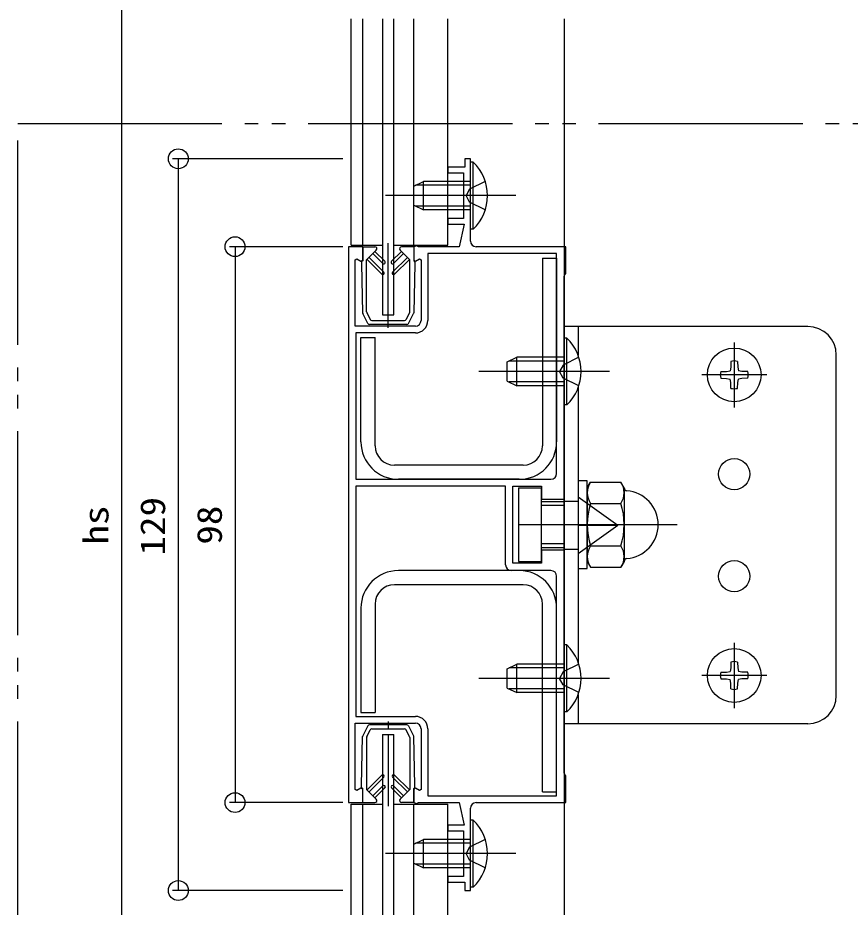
# Model space of a CAD drawing. Units: millimetres, scale not verified. Extents: x -693 to 693, y -1119 to 1122.
# Drawn here: x 70.3 to 217, y 408.5 to 565.3 of the extents above; entities that cross this region are included whole.
import ezdxf
from ezdxf.enums import TextEntityAlignment as Align

# ---------------------------------------------------------------- set-up
doc = ezdxf.new("R2010")
doc.units = ezdxf.units.MM
doc.header["$LTSCALE"] = 4
for name, pattern in [('CHAIN2', [12, 9, -1, 1, -1]), ('DASHED3', [4, 3, -1]), ('DOUBLE_CHAIN2', [12.8, 9, -1, 0.6, -0.6, 0.6, -1])]:
    doc.linetypes.add(name, pattern=pattern)
for name, color, linetype in [('0-2_YKK_12', 2, 'Continuous'), ('0-3_YKK_13', 4, 'Continuous'), ('0-4_YKK_D', 6, 'Continuous'), ('0-6_YKK_11', 7, 'Continuous')]:
    doc.layers.add(name, color=color, linetype=linetype)
doc.styles.add('ＭＳ ゴシック', font='')
doc.styles.get('ＭＳ ゴシック').set_extended_font_data('MS Gothic')

msp = doc.modelspace()

# ---------------------------------------------------------------- linework, layer by layer
at = {"layer": '0-2_YKK_12'}
for p, q in [((129.094, 525.218), (129.094, 565.075)), ((131.094, 525.218), (131.094, 565.075)), ((140.094, 525.218), (140.094, 565.075)), ((146.094, 525.218), (146.094, 565.075)), ((166.594, 565.075), (166.594, 386.762)), ((129.094, 525.218), (134.594, 525.218)), ((136.594, 525.218), (146.094, 525.218)), ((129.094, 426.618), (134.594, 426.618)), ((129.094, 386.762), (129.094, 426.618)), ((131.094, 386.762), (131.094, 426.618)), ((136.594, 426.618), (146.094, 426.618)), ((140.094, 386.762), (140.094, 426.618)), ((146.094, 386.762), (146.094, 426.618))]:
    msp.add_line(p, q, dxfattribs=at)
at = {"layer": '0-2_YKK_12', "linetype": 'DOUBLE_CHAIN2'}
msp.add_lwpolyline([(70.294, 546.623), (542.71, 546.623), (542.71, 405.214), (70.294, 405.214)], close=True, dxfattribs=at)
at = {"layer": '0-3_YKK_13'}
for p, q in [((134.594, 565.075), (134.594, 512.918)), ((136.594, 512.918), (136.594, 565.075)), ((150.094, 528.018), (150.094, 539.818)), ((150.603, 528.018), (150.094, 528.018)), ((131.094, 524.918), (131.094, 522.418)), ((131.094, 524.918), (133.244, 524.918)), ((131.794, 522.623), (133.492, 524.321)), ((134.668, 521.988), (132.913, 523.742)), ((133.267, 524.096), (135.021, 522.342)), ((137.922, 524.096), (136.168, 522.342)), ((136.521, 521.988), (138.276, 523.742)), ((139.394, 522.623), (137.697, 524.321)), ((140.094, 524.918), (137.944, 524.918)), ((140.094, 524.918), (140.094, 522.418)), ((130.894, 522.218), (130.894, 521.918)), ((131.794, 513.454), (131.794, 522.623)), ((134.468, 520.087), (131.863, 522.692)), ((134.821, 520.441), (132.216, 523.045)), ((136.368, 520.441), (138.973, 523.045)), ((136.721, 520.087), (139.326, 522.692)), ((139.394, 513.454), (139.394, 522.623)), ((140.294, 522.218), (140.294, 521.918)), ((162.794, 522.918), (165.294, 522.918)), ((162.794, 522.918), (162.794, 489.818)), ((165.294, 522.918), (165.294, 490.518)), ((130.894, 521.918), (131.093, 513.286)), ((140.294, 521.918), (140.096, 513.286)), ((132.011, 511.384), (131.124, 513.158)), ((131.826, 513.32), (132.444, 512.084)), ((134.594, 512.918), (136.594, 512.918)), ((139.363, 513.32), (138.745, 512.084)), ((139.177, 511.384), (140.064, 513.158)), ((138.909, 511.218), (132.28, 511.218)), ((132.712, 511.918), (138.476, 511.918)), ((209.594, 510.825), (166.594, 510.825)), ((169.094, 510.825), (169.094, 505.744)), ((133.294, 489.818), (133.294, 508.918)), ((166.594, 497.018), (166.594, 508.818)), ((196.594, 508.06), (196.594, 496.59)), ((214.594, 445.825), (214.594, 505.825)), ((195.983, 503.664), (195.865, 503.055)), ((196.001, 504.703), (195.983, 503.664)), ((197.188, 504.703), (197.206, 503.664)), ((197.206, 503.664), (197.324, 503.055)), ((202.329, 502.325), (190.859, 502.325)), ((194.217, 502.919), (195.256, 502.937)), ((195.256, 502.937), (195.865, 503.055)), ((197.933, 502.937), (197.324, 503.055)), ((198.971, 502.919), (197.933, 502.937)), ((194.221, 501.732), (195.256, 501.714)), ((195.256, 501.714), (195.865, 501.596)), ((195.983, 500.987), (195.865, 501.596)), ((196.001, 499.948), (195.983, 500.987)), ((197.188, 499.948), (197.206, 500.987)), ((197.206, 500.987), (197.324, 501.596)), ((197.933, 501.714), (197.324, 501.596)), ((198.971, 501.732), (197.933, 501.714)), ((169.094, 500.093), (169.094, 451.644)), ((167.103, 497.018), (166.594, 497.018)), ((159.394, 486.418), (136.694, 486.418)), ((158.694, 483.918), (137.394, 483.918)), ((170.694, 482.418), (171.275, 483.424)), ((171.275, 483.424), (176.614, 483.424)), ((177.194, 482.418), (176.614, 483.424)), ((158.594, 482.418), (158.594, 469.418)), ((158.594, 482.418), (162.594, 482.418)), ((162.594, 469.418), (162.594, 482.418)), ((170.694, 482.418), (170.694, 469.418)), ((177.194, 482.418), (177.194, 469.418)), ((166.594, 479.918), (162.594, 479.918)), ((166.594, 479.27), (162.594, 479.27)), ((171.275, 479.671), (176.614, 479.671)), ((166.594, 472.566), (162.594, 472.566)), ((171.275, 472.166), (176.614, 472.166)), ((162.594, 471.918), (166.594, 471.918)), ((158.594, 469.418), (162.594, 469.418)), ((170.694, 469.418), (171.275, 468.413)), ((177.194, 469.418), (176.614, 468.413)), ((158.694, 467.818), (137.394, 467.818)), ((171.275, 468.413), (176.614, 468.413)), ((159.394, 465.318), (136.694, 465.318)), ((133.294, 461.918), (133.294, 442.818)), ((162.794, 428.818), (162.794, 461.918)), ((165.294, 428.818), (165.294, 461.218)), ((196.594, 455.06), (196.594, 443.59)), ((166.594, 442.918), (166.594, 454.718)), ((196.001, 451.703), (195.983, 450.664)), ((197.188, 451.703), (197.206, 450.664)), ((195.256, 449.937), (195.865, 450.055)), ((195.983, 450.664), (195.865, 450.055)), ((197.206, 450.664), (197.324, 450.055)), ((197.933, 449.937), (197.324, 450.055)), ((202.329, 449.325), (190.859, 449.325)), ((194.217, 449.919), (195.256, 449.937)), ((194.221, 448.732), (195.256, 448.714)), ((195.256, 448.714), (195.865, 448.596)), ((195.983, 447.987), (195.865, 448.596)), ((197.206, 447.987), (197.324, 448.596)), ((197.933, 448.714), (197.324, 448.596)), ((198.971, 449.919), (197.933, 449.937)), ((198.971, 448.732), (197.933, 448.714)), ((196.001, 446.948), (195.983, 447.987)), ((197.188, 446.948), (197.206, 447.987)), ((169.094, 445.993), (169.094, 440.825)), ((167.103, 442.918), (166.594, 442.918)), ((138.909, 440.618), (132.28, 440.618)), ((132.011, 440.453), (131.124, 438.679)), ((131.826, 438.517), (132.444, 439.753)), ((132.712, 439.918), (138.476, 439.918)), ((139.363, 438.517), (138.745, 439.753)), ((139.177, 440.453), (140.064, 438.679)), ((130.894, 429.918), (131.093, 438.551)), ((131.794, 438.382), (131.794, 429.213)), ((134.594, 438.918), (136.594, 438.918)), ((134.594, 438.918), (134.594, 386.762)), ((136.594, 386.762), (136.594, 438.918)), ((139.394, 438.382), (139.394, 429.213)), ((140.294, 429.918), (140.096, 438.551)), ((134.468, 431.749), (131.863, 429.145)), ((134.821, 431.396), (132.216, 428.792)), ((136.368, 431.396), (138.973, 428.792)), ((136.721, 431.749), (139.326, 429.145)), ((130.894, 429.618), (130.894, 429.918)), ((134.668, 429.848), (132.913, 428.095)), ((136.521, 429.848), (138.276, 428.095)), ((140.294, 429.618), (140.294, 429.918)), ((131.094, 426.918), (131.094, 429.418)), ((131.794, 429.213), (133.492, 427.516)), ((133.267, 427.741), (135.021, 429.495)), ((137.922, 427.741), (136.168, 429.495)), ((139.394, 429.213), (137.697, 427.516)), ((140.094, 426.918), (140.094, 429.418)), ((162.794, 428.818), (165.294, 428.818)), ((131.094, 426.918), (133.244, 426.918)), ((140.094, 426.918), (137.944, 426.918)), ((150.094, 412.018), (150.094, 423.818)), ((150.603, 412.018), (150.094, 412.018))]:
    msp.add_line(p, q, dxfattribs=at)
at = {"layer": '0-3_YKK_13', "linetype": 'DASHED3'}
for p, q in [((140.094, 535.618), (141.794, 536.418)), ((150.094, 536.418), (141.794, 536.418)), ((140.094, 532.218), (140.094, 535.618)), ((150.094, 535.764), (140.404, 535.764)), ((140.094, 532.218), (141.794, 531.418)), ((150.094, 532.073), (140.404, 532.073)), ((156.594, 504.618), (158.294, 505.418)), ((166.594, 505.418), (158.294, 505.418)), ((156.594, 501.218), (156.594, 504.618)), ((166.594, 504.764), (156.904, 504.764)), ((156.594, 501.218), (158.294, 500.418)), ((166.594, 501.073), (156.904, 501.073)), ((166.594, 480.075), (169.094, 480.075)), ((169.094, 480.825), (176.094, 475.825)), ((169.094, 475.825), (176.094, 475.825)), ((169.094, 470.825), (176.094, 475.825)), ((166.594, 471.575), (169.094, 471.575)), ((156.594, 450.518), (158.294, 451.318)), ((156.594, 447.118), (156.594, 450.518)), ((166.594, 450.664), (156.904, 450.664)), ((166.594, 451.318), (158.294, 451.318)), ((156.594, 447.118), (158.294, 446.318)), ((166.594, 446.973), (156.904, 446.973)), ((140.094, 419.618), (141.794, 420.418)), ((150.094, 420.418), (141.794, 420.418)), ((140.094, 416.218), (140.094, 419.618)), ((150.094, 419.764), (140.404, 419.764)), ((140.094, 416.218), (141.794, 415.418)), ((150.094, 416.073), (140.404, 416.073))]:
    msp.add_line(p, q, dxfattribs=at)
at = {"layer": '0-3_YKK_13', "linetype": 'CHAIN2'}
for p, q in [((158.094, 533.918), (135.094, 533.918)), ((135.594, 510.618), (135.594, 525.518)), ((174.594, 502.918), (151.594, 502.918)), ((158.594, 475.918), (186.509, 475.918)), ((174.594, 448.818), (151.594, 448.818)), ((135.594, 441.218), (135.594, 439.918)), ((135.594, 438.918), (135.594, 426.318)), ((158.094, 417.918), (135.094, 417.918))]:
    msp.add_line(p, q, dxfattribs=at)
at = {"layer": '0-3_YKK_13'}
for points in [[(150.603, 528.018), (150.603, 539.818), (150.094, 539.818)], [(209.594, 440.825), (166.594, 440.825), (166.594, 510.825)], [(130.794, 490.518), (130.794, 508.918), (133.294, 508.918)], [(167.103, 497.018), (167.103, 508.818), (166.594, 508.818)], [(130.794, 461.218), (130.794, 442.818), (133.294, 442.818)], [(167.103, 442.918), (167.103, 454.718), (166.594, 454.718)], [(150.603, 412.018), (150.603, 423.818), (150.094, 423.818)]]:
    msp.add_lwpolyline(points, dxfattribs=at)
at = {"layer": '0-3_YKK_13', "linetype": 'DASHED3'}
for points in [[(150.094, 531.418), (141.794, 531.418), (141.794, 536.418)], [(152.706, 536.418), (149.927, 535.063), (149.319, 533.918)], [(152.706, 531.418), (149.927, 532.773), (149.319, 533.918)], [(166.594, 500.418), (158.294, 500.418), (158.294, 505.418)], [(169.206, 505.418), (166.427, 504.063), (165.819, 502.918)], [(169.206, 500.418), (166.427, 501.773), (165.819, 502.918)], [(166.594, 446.318), (158.294, 446.318), (158.294, 451.318)], [(169.206, 451.318), (166.427, 449.963), (165.819, 448.818)], [(169.206, 446.318), (166.427, 447.673), (165.819, 448.818)], [(150.094, 415.418), (141.794, 415.418), (141.794, 420.418)], [(152.706, 420.418), (149.927, 419.063), (149.319, 417.918)], [(152.706, 415.418), (149.927, 416.773), (149.319, 417.918)]]:
    msp.add_lwpolyline(points, dxfattribs=at)
at = {"layer": '0-3_YKK_13'}
msp.add_lwpolyline([(169.094, 468.218), (170.694, 468.218), (170.694, 483.618), (169.094, 483.618)], close=True, dxfattribs=at)
for centre, radius in [((196.594, 502.325), 4.735), ((196.594, 484.825), 2.75), ((196.594, 466.825), 2.75), ((196.594, 449.325), 4.735)]:
    msp.add_circle(centre, radius, dxfattribs=at)
for centre, radius, start, end in [((144.862, 533.918), 8.232, 314.2189, 45.7811), ((133.244, 524.568), 0.35, 315, 90), ((137.944, 524.568), 0.35, 90, 225), ((131.094, 522.218), 0.2, 90, 180), ((134.844, 522.165), 0.25, 225.00764, 45.00764), ((136.344, 522.165), 0.25, 134.99236, 314.99236), ((140.094, 522.218), 0.2, 0, 90), ((134.644, 520.264), 0.25, 225.00764, 45.00764), ((136.544, 520.264), 0.25, 134.99236, 314.99236), ((131.393, 513.292), 0.3, 181.31691, 206.56506), ((132.094, 513.454), 0.3, 180, 206.56506), ((139.094, 513.454), 0.3, 333.43494, 360), ((139.796, 513.292), 0.3, 333.43494, 358.68309), ((132.28, 511.518), 0.3, 206.56506, 270), ((132.712, 512.218), 0.3, 206.56506, 270), ((138.476, 512.218), 0.3, 270, 333.43494), ((138.909, 511.518), 0.3, 270, 333.43494), ((209.594, 505.825), 5, 0, 90), ((161.362, 502.918), 8.232, 314.2189, 45.7811), ((196.594, 502.325), 2.45, 75.9892, 104.0108), ((196.594, 502.325), 2.45, 165.9892, 194.0108), ((196.594, 502.325), 2.45, 345.9892, 14.0108), ((196.594, 502.325), 2.45, 255.9892, 284.0108), ((137.394, 490.518), 6.6, 180, 270), ((136.694, 489.818), 3.4, 180, 270), ((158.694, 490.518), 6.6, 270, 0), ((159.394, 489.818), 3.4, 270, 0), ((174.017, 481.548), 3.323, 145.61575, 214.38425), ((173.872, 481.548), 3.323, 325.61575, 34.38425), ((177.694, 482.399), 0.5, 180, 265.58827), ((177.194, 475.918), 6, 274.41173, 85.58827), ((183.114, 475.918), 12.419, 162.41205, 197.58795), ((164.775, 475.918), 12.419, 342.41205, 17.58795), ((174.017, 470.289), 3.323, 145.61575, 214.38425), ((173.872, 470.289), 3.323, 325.61575, 34.38425), ((177.694, 469.438), 0.5, 94.41173, 180), ((137.394, 461.218), 6.6, 90, 180), ((158.694, 461.218), 6.6, 0, 90), ((136.694, 461.918), 3.4, 90, 180), ((159.394, 461.918), 3.4, 0, 90), ((161.362, 448.818), 8.232, 314.2189, 45.7811), ((196.594, 449.325), 2.45, 75.9892, 104.0108), ((196.594, 449.325), 2.45, 165.9892, 194.0108), ((196.594, 449.325), 2.45, 345.9892, 14.0108), ((196.594, 449.325), 2.45, 255.9892, 284.0108), ((209.594, 445.825), 5, 270, 0), ((132.28, 440.318), 0.3, 90, 153.43494), ((138.909, 440.318), 0.3, 26.56506, 90), ((132.712, 439.618), 0.3, 90, 153.43494), ((138.476, 439.618), 0.3, 26.56506, 90), ((131.393, 438.544), 0.3, 153.43494, 178.68309), ((132.094, 438.382), 0.3, 153.43494, 180), ((139.094, 438.382), 0.3, 0, 26.56506), ((139.796, 438.544), 0.3, 1.31691, 26.56506), ((134.644, 431.573), 0.25, 314.99236, 134.99236), ((136.544, 431.573), 0.25, 45.00764, 225.00764), ((134.844, 429.672), 0.25, 314.99236, 134.99236), ((136.344, 429.672), 0.25, 45.00764, 225.00764), ((131.094, 429.618), 0.2, 180, 270), ((140.094, 429.618), 0.2, 270, 0), ((133.244, 427.268), 0.35, 270, 45), ((137.944, 427.268), 0.35, 135, 270), ((144.862, 417.918), 8.232, 314.2189, 45.7811)]:
    msp.add_arc(centre, radius, start, end, dxfattribs=at)
at = {"layer": '0-4_YKK_D'}
for p, q in [((88.594, 630.418), (88.594, 321.418)), ((127.594, 540.418), (97.594, 540.418)), ((98.594, 540.418), (98.594, 411.418)), ((127.594, 524.918), (107.594, 524.918)), ((108.594, 524.918), (108.594, 426.918)), ((127.594, 426.918), (107.594, 426.918)), ((127.594, 411.418), (97.594, 411.418))]:
    msp.add_line(p, q, dxfattribs=at)
for centre in [(98.594, 540.418), (108.594, 524.918), (108.594, 426.918), (98.594, 411.418)]:
    msp.add_circle(centre, 1.75, dxfattribs=at)
at = {"layer": '0-6_YKK_11'}
for p, q in [((165.294, 484.918), (165.294, 523.718)), ((129.894, 482.718), (129.894, 442.118)), ((164.294, 467.818), (157.294, 467.818))]:
    msp.add_line(p, q, dxfattribs=at)
for points in [[(150.094, 525.918), (150.094, 540.418), (149.094, 540.418), (149.094, 538.918), (146.094, 538.918), (146.094, 537.918), (148.894, 537.918), (148.894, 529.918), (146.094, 529.918), (146.094, 528.918), (148.967, 528.918), (148.094, 524.918), (140.914, 524.918), (140.654, 525.068), (140.094, 524.918), (140.094, 522.545), (140.394, 522.372), (141.094, 522.776), (141.394, 522.603), (141.394, 511.918)], [(128.594, 524.918), (128.594, 426.918), (131.094, 426.918), (131.094, 429.292), (130.794, 429.465), (130.094, 429.061), (129.794, 429.234), (129.794, 440.918), (140.394, 440.918)], [(140.394, 510.918), (129.794, 510.918), (129.794, 522.603), (130.094, 522.776), (130.794, 522.372), (131.094, 522.545), (131.094, 524.918), (128.594, 524.918)], [(165.294, 484.918), (165.294, 523.718), (142.594, 523.718), (142.594, 511.918)], [(151.094, 426.918), (166.894, 426.918), (166.894, 431.618), (166.744, 431.878), (166.594, 432.138), (166.594, 471.418), (162.594, 471.418), (162.594, 469.118), (157.594, 469.118), (157.594, 482.718), (162.594, 482.718), (162.594, 480.418), (166.594, 480.418), (166.594, 519.699), (166.744, 519.959), (166.894, 520.218), (166.894, 524.918), (151.094, 524.918)], [(140.394, 509.718), (129.894, 509.718), (129.894, 483.918), (164.294, 483.918)], [(129.894, 482.718), (129.894, 442.118), (140.394, 442.118)], [(156.294, 468.818), (156.294, 482.718), (129.894, 482.718)], [(142.594, 439.918), (142.594, 428.118), (165.294, 428.118), (165.294, 466.818)], [(141.394, 439.918), (141.394, 429.234), (141.094, 429.061), (140.394, 429.465), (140.094, 429.292), (140.094, 426.918), (140.654, 426.768), (140.914, 426.918), (148.094, 426.918), (148.967, 422.918), (146.094, 422.918), (146.094, 421.918), (148.894, 421.918), (148.894, 413.918), (146.094, 413.918), (146.094, 412.918), (149.094, 412.918), (149.094, 411.418), (150.094, 411.418), (150.094, 425.918)]]:
    msp.add_lwpolyline(points, dxfattribs=at)
for centre, radius, start, end in [((151.094, 525.918), 1, 180.00001, 269.99999), ((140.394, 511.918), 1, 270.00001, 359.99999), ((140.394, 511.918), 2.2, 270.00001, 359.99999), ((164.294, 484.918), 1, 270.00001, 359.99999), ((157.294, 468.818), 1, 180.00001, 269.99999), ((164.294, 466.818), 1, 0.00001, 89.99999), ((140.394, 439.918), 2.2, 0.00001, 89.99999), ((140.394, 439.918), 1, 0.00001, 89.99999), ((151.094, 425.918), 1, 90.00001, 179.99999)]:
    msp.add_arc(centre, radius, start, end, dxfattribs=at)

# ---------------------------------------------------------------- texts
at = {"layer": '0-4_YKK_D', "style": 'ＭＳ ゴシック', "width": 1.15}
for s, p in [('129', (97.594, 470.478)), ('hs', (87.594, 472.398)), ('98', (107.594, 472.398))]:
    msp.add_text(s, height=4.399, rotation=90, dxfattribs=at).set_placement(p, align=Align.BOTTOM_LEFT)

doc.saveas('drawing.dxf')
